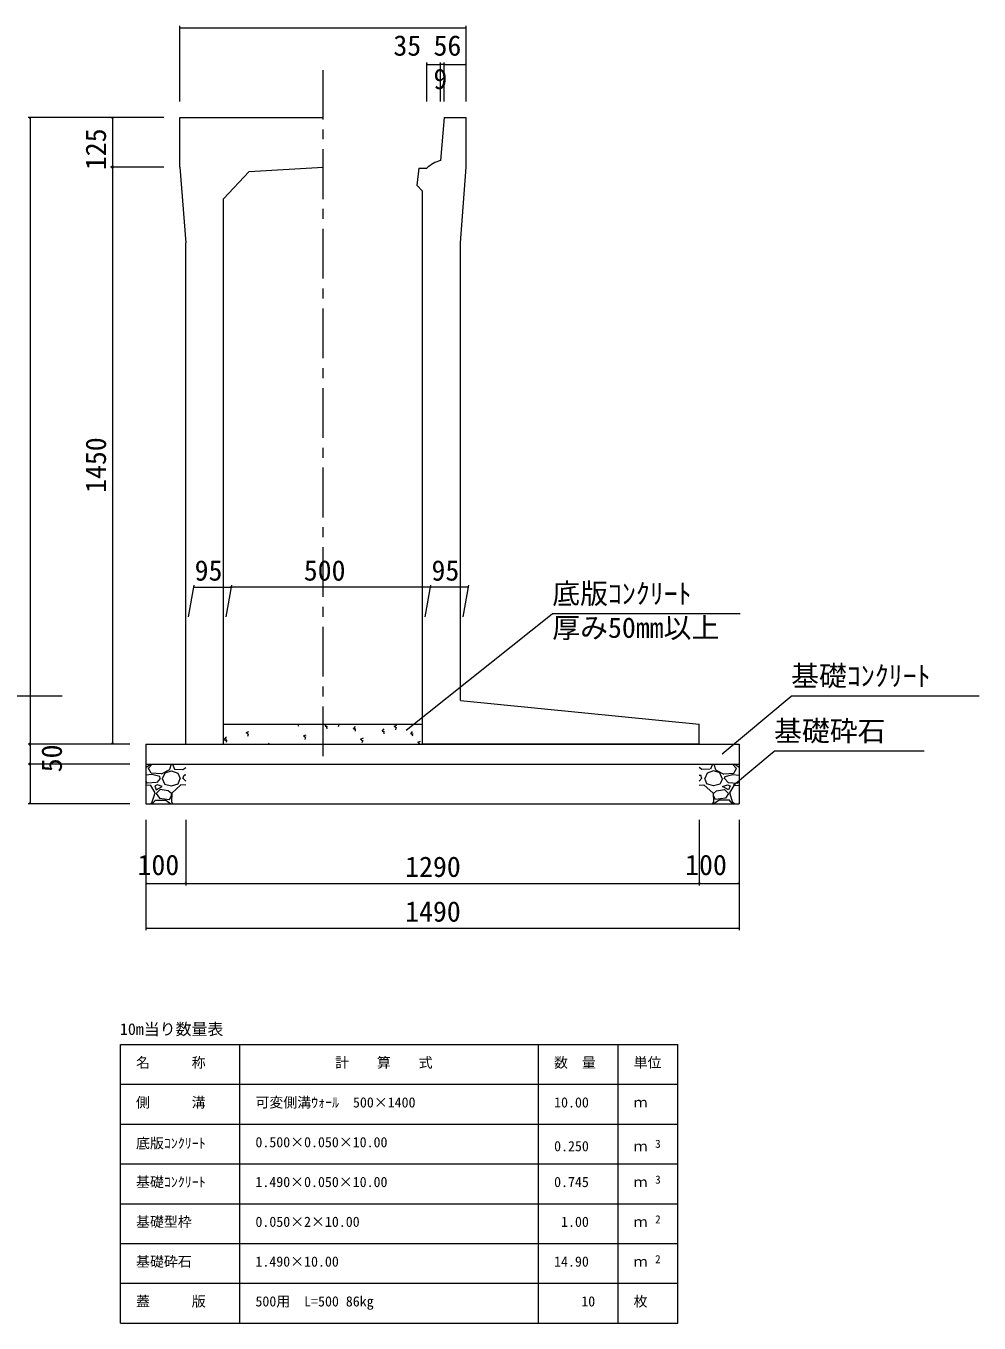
# Model space of a CAD drawing. Units: millimetres on the paper, scale 1:20. Extents: x 0 to 841, y 0 to 594.
# Drawn here: x 426.1 to 545.8, y 183.1 to 346 of the extents above; entities that cross this region are included whole.
import ezdxf
from ezdxf.enums import TextEntityAlignment as Align

# ---------------------------------------------------------------- set-up
doc = ezdxf.new("R2010")
doc.units = ezdxf.units.MM
doc.linetypes.add('USER1', pattern=[10, 6.25, -1.25, 1.25, -1.25])
for name, color, linetype, lineweight in [('D-STR-DIM（寸法）', 7, 'Continuous', 18), ('D-STR-HTXT（旗揚げ）', 4, 'Continuous', 18), ('D-STR-STRn（構造物）', 5, 'Continuous', 18), ('D-STR（構造物外形線）', 1, 'Continuous', 18)]:
    doc.layers.add(name, color=color, linetype=linetype, lineweight=lineweight)
doc.layers.add('D-STR-TXT（文字）', color=7, linetype='Continuous')
doc.styles.add('ＭＳ ゴシック', font='')
doc.styles.get('ＭＳ ゴシック').set_extended_font_data('MS Gothic')

msp = doc.modelspace()

# ---------------------------------------------------------------- linework, layer by layer
at = {"layer": 'D-STR-DIM（寸法）'}
for p, q in [((445.397, 336.541), (445.397, 346.03)), ((445.397, 345.78), (445.547, 345.805)), ((445.397, 345.78), (445.417, 345.78)), ((445.547, 345.755), (445.397, 345.78)), ((445.417, 345.78), (481.377, 345.78)), ((481.247, 345.805), (481.397, 345.78)), ((481.397, 345.78), (481.247, 345.755)), ((481.397, 345.78), (481.377, 345.78)), ((481.397, 336.541), (481.397, 346.03)), ((476.417, 336.541), (476.417, 341.447)), ((476.417, 341.197), (476.567, 341.222)), ((476.417, 341.197), (476.437, 341.197)), ((476.567, 341.172), (476.417, 341.197)), ((476.437, 341.197), (478.146, 341.197)), ((478.016, 341.222), (478.166, 341.197)), ((478.166, 341.197), (478.016, 341.172)), ((478.166, 341.197), (478.146, 341.197)), ((478.166, 336.541), (478.166, 341.447)), ((478.166, 336.541), (478.166, 341.447)), ((478.166, 341.197), (478.316, 341.222)), ((478.166, 341.197), (478.186, 341.197)), ((478.316, 341.172), (478.166, 341.197)), ((478.577, 341.197), (478.186, 341.197)), ((478.447, 341.222), (478.597, 341.197)), ((478.597, 341.197), (478.447, 341.172)), ((478.597, 341.197), (478.577, 341.197)), ((478.597, 336.541), (478.597, 341.447)), ((478.597, 336.541), (478.597, 341.447)), ((478.597, 341.197), (478.747, 341.222)), ((478.597, 341.197), (478.617, 341.197)), ((478.747, 341.172), (478.597, 341.197)), ((478.617, 341.197), (481.377, 341.197)), ((481.247, 341.222), (481.397, 341.197)), ((481.397, 341.197), (481.247, 341.172)), ((481.397, 341.197), (481.377, 341.197)), ((481.397, 336.541), (481.397, 341.447)), ((443.397, 334.541), (426.35, 334.541)), ((426.575, 334.391), (426.6, 334.541)), ((426.6, 334.541), (426.6, 334.521)), ((426.6, 334.541), (426.625, 334.391)), ((426.6, 334.521), (426.6, 255.811)), ((443.397, 334.541), (436.71, 334.541)), ((436.935, 334.391), (436.96, 334.541)), ((436.96, 334.541), (436.96, 334.521)), ((436.96, 334.541), (436.985, 334.391)), ((436.96, 334.521), (436.96, 328.311)), ((443.397, 328.291), (436.71, 328.291)), ((443.397, 328.291), (436.71, 328.291)), ((436.96, 328.291), (436.935, 328.441)), ((436.935, 328.141), (436.96, 328.291)), ((436.985, 328.441), (436.96, 328.291)), ((436.96, 328.291), (436.96, 328.311)), ((436.96, 328.291), (436.96, 328.271)), ((436.96, 328.291), (436.985, 328.141)), ((436.96, 328.271), (436.96, 255.811)), ((446.499, 271.8), (447.199, 275.767)), ((447.155, 275.517), (447.305, 275.542)), ((447.155, 275.517), (447.175, 275.517)), ((447.305, 275.492), (447.155, 275.517)), ((447.175, 275.517), (451.885, 275.517)), ((451.249, 271.8), (451.949, 275.767)), ((451.249, 271.8), (451.949, 275.767)), ((451.755, 275.542), (451.905, 275.517)), ((451.905, 275.517), (451.755, 275.492)), ((451.905, 275.517), (451.885, 275.517)), ((451.905, 275.517), (452.055, 275.542)), ((451.905, 275.517), (451.925, 275.517)), ((452.055, 275.492), (451.905, 275.517)), ((476.885, 275.517), (451.925, 275.517)), ((476.249, 271.8), (476.949, 275.767)), ((476.249, 271.8), (476.949, 275.767)), ((476.755, 275.542), (476.905, 275.517)), ((476.905, 275.517), (476.755, 275.492)), ((476.905, 275.517), (476.885, 275.517)), ((476.905, 275.517), (477.055, 275.542)), ((476.905, 275.517), (476.925, 275.517)), ((477.055, 275.492), (476.905, 275.517)), ((481.635, 275.517), (476.925, 275.517)), ((480.999, 271.8), (481.699, 275.767)), ((481.505, 275.542), (481.655, 275.517)), ((481.655, 275.517), (481.505, 275.492)), ((481.655, 275.517), (481.635, 275.517)), ((426.6, 255.791), (426.575, 255.941)), ((426.625, 255.941), (426.6, 255.791)), ((436.96, 255.791), (436.935, 255.941)), ((436.985, 255.941), (436.96, 255.791)), ((439.147, 255.791), (426.35, 255.791)), ((439.147, 255.791), (426.35, 255.791)), ((426.575, 255.641), (426.6, 255.791)), ((426.6, 255.791), (426.6, 255.811)), ((426.6, 255.791), (426.6, 255.771)), ((426.6, 255.791), (426.625, 255.641)), ((426.6, 255.771), (426.6, 253.311)), ((439.147, 255.791), (436.71, 255.791)), ((436.96, 255.791), (436.96, 255.811)), ((439.147, 253.291), (426.35, 253.291)), ((439.147, 253.291), (426.35, 253.291)), ((426.6, 253.291), (426.575, 253.441)), ((426.575, 253.141), (426.6, 253.291)), ((426.625, 253.441), (426.6, 253.291)), ((426.6, 253.291), (426.6, 253.311)), ((426.6, 253.291), (426.6, 253.271)), ((426.6, 253.291), (426.625, 253.141)), ((426.6, 253.271), (426.6, 248.311)), ((439.147, 248.291), (426.35, 248.291)), ((426.6, 248.291), (426.575, 248.441)), ((426.625, 248.441), (426.6, 248.291)), ((426.6, 248.291), (426.6, 248.311)), ((441.147, 246.291), (441.147, 232.418)), ((441.147, 246.291), (441.147, 238.041)), ((446.147, 246.291), (446.147, 238.041)), ((446.147, 246.291), (446.147, 238.041)), ((510.647, 246.291), (510.647, 238.041)), ((510.647, 246.291), (510.647, 238.041)), ((515.647, 246.291), (515.647, 238.041)), ((515.647, 246.291), (515.647, 232.418)), ((441.147, 238.291), (441.297, 238.316)), ((441.147, 238.291), (441.167, 238.291)), ((441.297, 238.266), (441.147, 238.291)), ((441.167, 238.291), (446.127, 238.291)), ((445.997, 238.316), (446.147, 238.291)), ((446.147, 238.291), (445.997, 238.266)), ((446.147, 238.291), (446.127, 238.291)), ((446.147, 238.291), (446.297, 238.316)), ((446.147, 238.291), (446.167, 238.291)), ((446.297, 238.266), (446.147, 238.291)), ((446.167, 238.291), (510.627, 238.291)), ((510.497, 238.316), (510.647, 238.291)), ((510.647, 238.291), (510.497, 238.266)), ((510.647, 238.291), (510.627, 238.291)), ((510.647, 238.291), (510.797, 238.316)), ((510.647, 238.291), (510.667, 238.291)), ((510.797, 238.266), (510.647, 238.291)), ((510.667, 238.291), (515.627, 238.291)), ((515.497, 238.316), (515.647, 238.291)), ((515.647, 238.291), (515.497, 238.266)), ((515.647, 238.291), (515.627, 238.291)), ((441.147, 232.668), (441.297, 232.693)), ((441.147, 232.668), (441.167, 232.668)), ((441.297, 232.643), (441.147, 232.668)), ((441.167, 232.668), (515.627, 232.668)), ((515.497, 232.693), (515.647, 232.668)), ((515.647, 232.668), (515.497, 232.643)), ((515.647, 232.668), (515.627, 232.668))]:
    msp.add_line(p, q, dxfattribs=at)
at = {"layer": 'D-STR-DIM（寸法）', "linetype": 'USER1'}
msp.add_line((463.397, 254.286), (463.397, 340.488), dxfattribs=at)
at = {"layer": 'D-STR-HTXT（旗揚げ）'}
for p, q in [((473.841, 257.556), (492.191, 272.151)), ((515.789, 272.151), (492.191, 272.151)), ((430.62, 261.824), (407.021, 261.824)), ((513.553, 254.56), (522.198, 261.824)), ((545.797, 261.824), (522.198, 261.824)), ((514.964, 250.631), (520.048, 254.893)), ((538.911, 254.893), (520.048, 254.893)), ((437.949, 218.056), (507.949, 218.056)), ((437.949, 183.056), (437.949, 218.056)), ((452.949, 183.056), (452.949, 218.056)), ((490.449, 183.056), (490.449, 218.056)), ((500.449, 202.056), (500.449, 218.056)), ((500.449, 183.056), (500.449, 218.056)), ((507.949, 183.056), (507.949, 218.056)), ((437.949, 213.056), (507.949, 213.056)), ((437.949, 208.056), (507.949, 208.056)), ((437.949, 203.056), (507.949, 203.056)), ((437.949, 198.056), (507.949, 198.056)), ((437.949, 193.056), (507.949, 193.056)), ((437.949, 188.056), (507.949, 188.056)), ((437.949, 183.056), (507.949, 183.056))]:
    msp.add_line(p, q, dxfattribs=at)
at = {"layer": 'D-STR-STRn（構造物）', "color": 7}
for p, q in [((450.897, 258.291), (475.897, 258.291)), ((460.324, 258.047), (460.279, 258.291)), ((463.65, 258.037), (463.864, 258.291)), ((463.65, 258.037), (463.949, 258.011)), ((463.91, 257.733), (463.852, 258.046)), ((465.339, 258.004), (465.435, 258.291)), ((465.364, 258.291), (465.379, 258.281)), ((467.237, 257.723), (467.478, 258.011)), ((467.237, 257.723), (467.536, 257.697)), ((467.496, 257.419), (467.439, 257.733)), ((470.823, 257.409), (471.064, 257.697)), ((472.316, 258.049), (472.666, 258.183)), ((472.316, 258.049), (472.565, 257.881)), ((472.525, 257.604), (472.626, 257.906)), ((450.897, 256.322), (451.284, 256.725)), ((450.897, 256.319), (451.339, 256.25)), ((451.296, 256.028), (451.241, 256.503)), ((453.743, 257.237), (454.093, 257.371)), ((453.744, 257.237), (453.992, 257.069)), ((453.952, 256.792), (454.054, 257.094)), ((456.518, 255.791), (456.62, 255.898)), ((460.929, 256.836), (461.279, 256.971)), ((460.929, 256.836), (461.178, 256.669)), ((461.138, 256.392), (461.239, 256.694)), ((468.115, 256.436), (468.465, 256.57)), ((468.115, 256.436), (468.364, 256.268)), ((468.324, 255.991), (468.425, 256.293)), ((470.823, 257.41), (471.122, 257.383)), ((471.083, 257.105), (471.025, 257.419)), ((474.409, 257.096), (474.65, 257.383)), ((474.409, 257.096), (474.708, 257.07)), ((474.669, 256.792), (474.611, 257.105)), ((475.3, 256.035), (475.65, 256.17)), ((475.3, 256.036), (475.549, 255.868)), ((475.576, 255.791), (475.611, 255.893))]:
    msp.add_line(p, q, dxfattribs=at)
at = {"layer": 'D-STR-STRn（構造物）'}
for p, q in [((441.147, 255.791), (441.147, 248.291)), ((441.147, 255.791), (515.647, 255.791)), ((515.647, 255.791), (515.647, 248.291)), ((441.147, 253.291), (515.647, 253.291)), ((441.147, 252.856), (441.71, 253.291)), ((441.455, 252.739), (441.952, 253.291)), ((441.815, 252.136), (441.465, 252.736)), ((444.307, 253.289), (444.107, 252.589)), ((444.478, 253.291), (444.747, 252.651)), ((444.753, 252.636), (445.803, 252.586)), ((445.806, 252.593), (446.147, 252.856)), ((510.988, 252.593), (510.647, 252.856)), ((512.041, 252.636), (510.991, 252.586)), ((512.316, 253.291), (512.046, 252.651)), ((512.486, 253.289), (512.686, 252.589)), ((515.338, 252.739), (514.841, 253.291)), ((514.978, 252.136), (515.328, 252.736)), ((515.647, 252.856), (515.084, 253.291)), ((441.91, 251.983), (441.147, 251.903)), ((441.354, 250.905), (441.147, 251.131)), ((442.502, 250.992), (441.352, 250.892)), ((443.052, 252.049), (441.802, 252.149)), ((442.904, 251.742), (441.904, 251.992)), ((442.955, 251.489), (442.505, 250.989)), ((442.956, 251.486), (442.906, 251.736)), ((444.108, 252.585), (443.058, 252.035)), ((443.201, 251.49), (443.501, 250.79)), ((443.254, 251.489), (443.554, 252.189)), ((443.556, 252.189), (444.356, 252.439)), ((444.354, 252.439), (445.154, 252.139)), ((445.156, 252.137), (445.456, 251.487)), ((445.204, 250.791), (445.454, 251.491)), ((445.804, 251.49), (445.954, 251.89)), ((446.147, 251.131), (445.804, 251.505)), ((446.147, 251.903), (445.96, 251.883)), ((510.647, 251.903), (510.834, 251.883)), ((510.647, 251.131), (510.99, 251.505)), ((510.989, 251.49), (510.839, 251.89)), ((511.637, 252.137), (511.337, 251.487)), ((511.59, 250.791), (511.34, 251.491)), ((512.44, 252.439), (511.64, 252.139)), ((513.238, 252.189), (512.438, 252.439)), ((512.686, 252.585), (513.736, 252.035)), ((513.539, 251.489), (513.239, 252.189)), ((513.592, 251.49), (513.292, 250.79)), ((513.741, 252.049), (514.991, 252.149)), ((513.838, 251.486), (513.888, 251.736)), ((513.838, 251.489), (514.288, 250.989)), ((513.89, 251.742), (514.89, 251.992)), ((514.292, 250.992), (515.442, 250.892)), ((514.884, 251.983), (515.647, 251.903)), ((515.44, 250.905), (515.647, 251.131)), ((441.757, 250.584), (441.147, 250.635)), ((442.316, 249.692), (441.766, 250.592)), ((441.906, 248.437), (442.306, 249.687)), ((442.254, 250.539), (442.454, 250.039)), ((442.605, 250.687), (442.255, 250.537)), ((442.454, 250.04), (443.204, 250.49)), ((442.454, 249.591), (442.854, 248.991)), ((442.955, 250.089), (442.455, 249.589)), ((443.207, 250.49), (442.607, 250.69)), ((443.961, 249.942), (442.961, 250.092)), ((443.502, 250.785), (444.352, 250.535)), ((444.366, 249.578), (443.966, 249.928)), ((444.403, 249.641), (444.353, 248.591)), ((444.356, 249.289), (444.356, 249.589)), ((444.358, 250.536), (445.208, 250.786)), ((445.557, 250.689), (444.407, 249.639)), ((446.147, 250.635), (445.557, 250.684)), ((510.647, 250.635), (511.237, 250.684)), ((511.237, 250.689), (512.387, 249.639)), ((512.435, 250.536), (511.585, 250.786)), ((512.39, 249.641), (512.44, 248.591)), ((512.428, 249.578), (512.828, 249.928)), ((512.438, 249.289), (512.438, 249.589)), ((513.292, 250.785), (512.442, 250.535)), ((512.832, 249.942), (513.832, 250.092)), ((513.586, 250.49), (514.186, 250.69)), ((514.34, 250.04), (513.59, 250.49)), ((513.838, 250.089), (514.338, 249.589)), ((514.34, 249.591), (513.94, 248.991)), ((514.189, 250.687), (514.539, 250.537)), ((514.54, 250.539), (514.34, 250.039)), ((514.477, 249.692), (515.027, 250.592)), ((514.888, 248.437), (514.488, 249.687)), ((515.037, 250.584), (515.647, 250.635)), ((441.147, 248.291), (474.647, 248.291)), ((441.147, 248.291), (515.647, 248.291)), ((441.71, 248.291), (441.906, 248.443)), ((441.952, 248.291), (442.355, 248.739)), ((442.356, 248.739), (443.656, 248.739)), ((442.857, 248.987), (444.107, 248.837)), ((443.654, 248.75), (444.304, 248.3)), ((444.107, 248.84), (444.357, 249.29)), ((444.347, 248.6), (444.478, 248.291)), ((512.446, 248.6), (512.316, 248.291)), ((512.687, 248.84), (512.437, 249.29)), ((513.14, 248.75), (512.49, 248.3)), ((513.937, 248.987), (512.687, 248.837)), ((514.438, 248.739), (513.138, 248.739)), ((514.841, 248.291), (514.438, 248.739)), ((515.084, 248.291), (514.888, 248.443))]:
    msp.add_line(p, q, dxfattribs=at)
at = {"layer": 'D-STR（構造物外形線）'}
for p, q in [((445.397, 328.291), (445.397, 334.541)), ((445.397, 334.541), (463.397, 334.541)), ((478.597, 334.541), (478.166, 329.128)), ((478.597, 334.541), (481.397, 334.541)), ((478.597, 334.541), (481.397, 334.541)), ((481.397, 328.291), (481.397, 334.541)), ((481.397, 328.291), (481.397, 334.541)), ((445.397, 328.291), (446.147, 318.791)), ((450.897, 324.291), (454.141, 327.736)), ((454.141, 327.736), (463.397, 328.291)), ((475.417, 328.141), (475.192, 326.039)), ((475.417, 328.141), (476.417, 328.141)), ((480.647, 318.791), (481.397, 328.291)), ((475.192, 326.039), (475.897, 325.291)), ((475.897, 255.791), (475.897, 325.291)), ((450.897, 255.791), (450.897, 324.291)), ((446.147, 255.791), (446.147, 318.791)), ((480.647, 261.291), (480.647, 318.791)), ((480.647, 261.291), (510.647, 258.291)), ((510.647, 255.791), (510.647, 258.291)), ((446.147, 255.791), (450.897, 255.791)), ((475.897, 255.791), (480.647, 255.791)), ((510.647, 255.791), (475.897, 255.791))]:
    msp.add_line(p, q, dxfattribs=at)
msp.add_arc((479.194, 325.262), 4, 104.89471, 133.9699, dxfattribs=at)

# ---------------------------------------------------------------- texts
at = {"layer": 'D-STR-DIM（寸法）', "style": 'ＭＳ ゴシック'}
for s, p in [('35', (472.236, 341.522)), ('56', (477.279, 341.522)), ('9', (477.266, 337.326)), ('95', (447.274, 275.567)), ('500', (460.985, 275.567)), ('95', (477.024, 275.567)), ('100', (440.102, 238.57)), ('1290', (473.715, 238.341)), ('100', (508.883, 238.57)), ('1490', (473.715, 232.718))]:
    msp.add_text(s, height=2.566, dxfattribs=at).set_placement(p, align=Align.BOTTOM_LEFT)
for s, p in [('125', (436.91, 327.916)), ('1450', (436.91, 287.36)), ('50', (431.369, 252.258))]:
    msp.add_text(s, height=2.566, rotation=90, dxfattribs=at).set_placement(p, align=Align.BOTTOM_LEFT)
at = {"layer": 'D-STR-TXT（文字）', "style": 'ＭＳ ゴシック'}
for s, height, p in [('底版ｺﾝｸﾘｰﾄ', 2.566, (492.191, 272.651)), ('厚み50mm以上', 2.566, (492.191, 268.379)), ('基礎ｺﾝｸﾘｰﾄ', 2.566, (522.198, 262.324)), ('基礎砕石', 2.566, (520.048, 255.393)), ('10m当り数量表', 1.466, (437.894, 218.818)), ('名\u3000\u3000\u3000称', 1.283, (439.91, 214.757)), ('計\u3000\u3000算\u3000\u3000式', 1.283, (464.914, 214.757)), ('数\u3000量', 1.283, (492.41, 214.757)), ('単位', 1.283, (502.41, 214.757)), ('側\u3000\u3000\u3000溝', 1.283, (439.91, 209.757)), ('可変側溝ｳｫｰﾙ\u3000500×1400', 1.283, (454.91, 209.757)), ('10.00', 1.283, (492.424, 209.757)), ('ｍ', 1.283, (502.41, 209.757)), ('底版ｺﾝｸﾘｰﾄ', 1.283, (439.91, 204.625)), ('0.500×0.050×10.00', 1.283, (454.91, 204.757)), ('0.250', 1.283, (492.424, 204.257)), ('ｍ', 1.283, (502.41, 204.257)), ('3', 1.026, (505.111, 204.76)), ('基礎ｺﾝｸﾘｰﾄ', 1.283, (439.91, 199.757)), ('1.490×0.050×10.00', 1.283, (454.91, 199.757)), ('0.745', 1.283, (492.424, 199.757)), ('ｍ', 1.283, (502.41, 199.757)), ('3', 1.026, (505.111, 200.26)), ('基礎型枠', 1.283, (439.91, 194.757)), ('0.050×2×10.00', 1.283, (454.91, 194.757)), (' 1.00', 1.283, (492.424, 194.757)), ('ｍ', 1.283, (502.41, 194.757)), ('2', 1.026, (505.111, 195.26)), ('基礎砕石', 1.283, (439.91, 189.757)), ('1.490×10.00', 1.283, (454.91, 189.757)), ('14.90', 1.283, (492.424, 189.757)), ('ｍ', 1.283, (502.41, 189.757)), ('2', 1.026, (505.111, 190.26)), ('蓋\u3000\u3000\u3000版', 1.283, (439.91, 184.757)), ('500用\u3000L=500 86kg', 1.283, (454.91, 184.757)), ('10', 1.283, (495.835, 184.757)), ('枚', 1.283, (502.41, 184.757))]:
    msp.add_text(s, height=height, dxfattribs=at).set_placement(p, align=Align.BOTTOM_LEFT)

doc.saveas('drawing.dxf')
